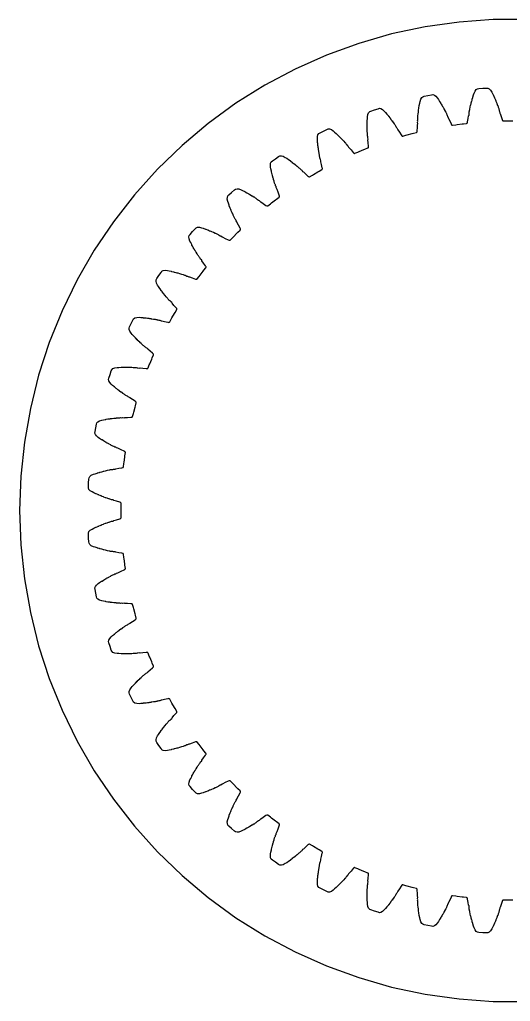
# Model space of a CAD drawing. Extents: x -29.1 to 29.1, y -29.1 to 29.1.
# Drawn here: x -29.1 to 0, y -29.1 to 29.1 of the extents above; entities that cross this region are included whole.
import ezdxf

# ---------------------------------------------------------------- set-up
doc = ezdxf.new("R2010")
doc.units = 0
doc.header["$MEASUREMENT"] = 0
doc.layers.add('OpenJsCad', color=7, linetype='Continuous')

msp = doc.modelspace()

# ---------------------------------------------------------------- linework, layer by layer
at = {"layer": 'OpenJsCad'}
for points in [[(1.015, 29.076), (-1.015, 29.076), (-3.041, 28.934), (-5.052, 28.652), (-7.038, 28.229), (-8.99, 27.67), (-10.899, 26.975), (-12.754, 26.149), (-14.547, 25.196), (-16.269, 24.12), (-17.912, 22.926), (-19.467, 21.621), (-20.928, 20.21), (-22.287, 18.701), (-23.537, 17.101), (-24.673, 15.417), (-25.688, 13.659), (-26.578, 11.833), (-27.339, 9.951), (-27.967, 8.019), (-28.458, 6.049), (-28.811, 4.049), (-29.023, 2.029), (-29.094, 0), (-29.023, -2.029), (-28.811, -4.049), (-28.458, -6.049), (-27.967, -8.019), (-27.339, -9.951), (-26.578, -11.833), (-25.688, -13.659), (-24.673, -15.417), (-23.537, -17.101), (-22.287, -18.701), (-20.928, -20.21), (-19.467, -21.621), (-17.912, -22.926), (-16.269, -24.12), (-14.547, -25.196), (-12.754, -26.149), (-10.899, -26.975), (-8.99, -27.67), (-7.038, -28.229), (-5.052, -28.652), (-3.041, -28.934), (-1.015, -29.076), (1.015, -29.076)], [(0.149, -23.078), (-0.149, -23.078), (-0.229, -23.078), (-0.421, -23.075), (-0.433, -23.077), (-0.44, -23.079), (-0.448, -23.084), (-0.456, -23.089), (-0.464, -23.098), (-0.471, -23.106), (-0.474, -23.111), (-0.492, -23.159), (-0.552, -23.347), (-0.601, -23.507), (-0.626, -23.545), (-0.639, -23.638), (-0.661, -23.679), (-0.668, -23.74), (-0.687, -23.782), (-0.691, -23.811), (-0.706, -23.855), (-0.721, -23.898), (-0.752, -23.984), (-0.757, -23.997), (-0.797, -24.103), (-0.803, -24.118), (-0.803, -24.119), (-0.839, -24.208), (-0.84, -24.213), (-0.858, -24.256), (-0.86, -24.26), (-0.885, -24.32), (-0.888, -24.328), (-0.918, -24.399), (-0.921, -24.405), (-0.935, -24.437), (-0.939, -24.448), (-0.983, -24.546), (-0.988, -24.555), (-0.99, -24.559), (-0.995, -24.573), (-1.053, -24.698), (-1.097, -24.787), (-1.172, -24.903), (-1.253, -24.981), (-1.335, -25.02), (-1.417, -25.02), (-1.639, -25.01), (-1.861, -24.991), (-1.942, -24.98), (-2.019, -24.931), (-2.088, -24.843), (-2.148, -24.718), (-2.18, -24.624), (-2.221, -24.493), (-2.224, -24.479), (-2.226, -24.474), (-2.229, -24.465), (-2.26, -24.361), (-2.262, -24.35), (-2.272, -24.317), (-2.275, -24.31), (-2.295, -24.236), (-2.297, -24.228), (-2.314, -24.164), (-2.315, -24.16), (-2.327, -24.115), (-2.328, -24.11), (-2.352, -24.017), (-2.352, -24.016), (-2.356, -24), (-2.381, -23.891), (-2.385, -23.877), (-2.404, -23.787), (-2.413, -23.743), (-2.422, -23.698), (-2.423, -23.668), (-2.436, -23.624), (-2.436, -23.562), (-2.452, -23.519), (-2.453, -23.426), (-2.473, -23.384), (-2.5, -23.219), (-2.536, -23.025), (-2.547, -22.975), (-2.549, -22.969), (-2.555, -22.961), (-2.562, -22.951), (-2.569, -22.945), (-2.576, -22.939), (-2.583, -22.936), (-2.594, -22.932), (-2.785, -22.91), (-2.865, -22.9), (-3.16, -22.862), (-3.239, -22.85), (-3.43, -22.822), (-3.441, -22.823), (-3.449, -22.824), (-3.458, -22.828), (-3.466, -22.832), (-3.475, -22.839), (-3.483, -22.847), (-3.487, -22.851), (-3.51, -22.897), (-3.595, -23.075), (-3.664, -23.227), (-3.694, -23.262), (-3.719, -23.352), (-3.746, -23.39), (-3.761, -23.449), (-3.785, -23.489), (-3.794, -23.517), (-3.814, -23.559), (-3.834, -23.599), (-3.877, -23.681), (-3.883, -23.693), (-3.936, -23.792), (-3.944, -23.806), (-3.945, -23.807), (-3.991, -23.891), (-3.994, -23.896), (-4.017, -23.936), (-4.019, -23.94), (-4.052, -23.997), (-4.056, -24.004), (-4.095, -24.07), (-4.099, -24.076), (-4.117, -24.106), (-4.122, -24.116), (-4.179, -24.208), (-4.185, -24.216), (-4.187, -24.22), (-4.194, -24.233), (-4.268, -24.349), (-4.323, -24.432), (-4.413, -24.537), (-4.503, -24.604), (-4.589, -24.632), (-4.671, -24.621), (-4.89, -24.582), (-5.107, -24.534), (-5.186, -24.513), (-5.256, -24.454), (-5.313, -24.358), (-5.356, -24.226), (-5.375, -24.129), (-5.399, -23.993), (-5.4, -23.979), (-5.401, -23.974), (-5.404, -23.964), (-5.421, -23.858), (-5.421, -23.847), (-5.427, -23.812), (-5.428, -23.805), (-5.439, -23.729), (-5.44, -23.721), (-5.448, -23.656), (-5.449, -23.652), (-5.455, -23.605), (-5.455, -23.6), (-5.466, -23.505), (-5.467, -23.504), (-5.468, -23.488), (-5.479, -23.376), (-5.481, -23.362), (-5.488, -23.27), (-5.492, -23.225), (-5.495, -23.179), (-5.492, -23.15), (-5.499, -23.104), (-5.49, -23.043), (-5.501, -22.998), (-5.49, -22.905), (-5.504, -22.861), (-5.509, -22.694), (-5.519, -22.497), (-5.524, -22.446), (-5.526, -22.44), (-5.53, -22.431), (-5.536, -22.42), (-5.542, -22.413), (-5.548, -22.406), (-5.555, -22.402), (-5.565, -22.397), (-5.752, -22.351), (-5.829, -22.33), (-6.117, -22.253), (-6.194, -22.232), (-6.379, -22.179), (-6.39, -22.178), (-6.398, -22.179), (-6.408, -22.181), (-6.416, -22.184), (-6.426, -22.19), (-6.435, -22.197), (-6.439, -22.2), (-6.469, -22.243), (-6.576, -22.408), (-6.664, -22.55), (-6.698, -22.581), (-6.735, -22.667), (-6.767, -22.701), (-6.79, -22.758), (-6.819, -22.794), (-6.831, -22.821), (-6.857, -22.86), (-6.882, -22.897), (-6.934, -22.972), (-6.943, -22.984), (-7.008, -23.075), (-7.018, -23.088), (-7.018, -23.089), (-7.076, -23.166), (-7.079, -23.17), (-7.107, -23.207), (-7.11, -23.21), (-7.15, -23.262), (-7.154, -23.269), (-7.202, -23.33), (-7.207, -23.335), (-7.228, -23.363), (-7.235, -23.372), (-7.303, -23.456), (-7.31, -23.463), (-7.313, -23.466), (-7.321, -23.478), (-7.41, -23.584), (-7.475, -23.659), (-7.578, -23.751), (-7.675, -23.806), (-7.765, -23.822), (-7.844, -23.801), (-8.056, -23.734), (-8.266, -23.658), (-8.341, -23.626), (-8.403, -23.559), (-8.447, -23.456), (-8.472, -23.32), (-8.479, -23.221), (-8.485, -23.083), (-8.484, -23.069), (-8.484, -23.064), (-8.485, -23.054), (-8.488, -22.946), (-8.488, -22.935), (-8.488, -22.9), (-8.489, -22.893), (-8.49, -22.816), (-8.489, -22.808), (-8.489, -22.742), (-8.49, -22.738), (-8.489, -22.691), (-8.489, -22.686), (-8.488, -22.59), (-8.488, -22.589), (-8.487, -22.573), (-8.484, -22.461), (-8.483, -22.446), (-8.479, -22.355), (-8.476, -22.31), (-8.473, -22.263), (-8.466, -22.235), (-8.467, -22.188), (-8.451, -22.129), (-8.456, -22.083), (-8.432, -21.993), (-8.441, -21.947), (-8.424, -21.781), (-8.408, -21.584), (-8.406, -21.533), (-8.407, -21.527), (-8.41, -21.517), (-8.415, -21.506), (-8.42, -21.498), (-8.425, -21.491), (-8.431, -21.486), (-8.441, -21.479), (-8.62, -21.409), (-8.694, -21.379), (-8.969, -21.265), (-9.043, -21.233), (-9.22, -21.157), (-9.231, -21.155), (-9.239, -21.154), (-9.248, -21.155), (-9.257, -21.157), (-9.268, -21.162), (-9.277, -21.167), (-9.282, -21.17), (-9.317, -21.208), (-9.444, -21.358), (-9.55, -21.487), (-9.589, -21.514), (-9.636, -21.594), (-9.672, -21.623), (-9.702, -21.677), (-9.736, -21.709), (-9.751, -21.734), (-9.782, -21.769), (-9.812, -21.802), (-9.873, -21.87), (-9.883, -21.881), (-9.96, -21.963), (-9.971, -21.975), (-9.972, -21.975), (-10.039, -22.044), (-10.042, -22.048), (-10.075, -22.081), (-10.078, -22.084), (-10.125, -22.13), (-10.13, -22.136), (-10.185, -22.19), (-10.191, -22.195), (-10.216, -22.219), (-10.223, -22.228), (-10.302, -22.302), (-10.31, -22.308), (-10.313, -22.311), (-10.323, -22.322), (-10.425, -22.415), (-10.499, -22.481), (-10.613, -22.559), (-10.717, -22.6), (-10.808, -22.605), (-10.884, -22.573), (-11.085, -22.479), (-11.283, -22.377), (-11.354, -22.336), (-11.406, -22.261), (-11.437, -22.153), (-11.444, -22.015), (-11.437, -21.916), (-11.425, -21.778), (-11.422, -21.764), (-11.422, -21.76), (-11.422, -21.749), (-11.411, -21.642), (-11.409, -21.631), (-11.405, -21.596), (-11.404, -21.589), (-11.395, -21.512), (-11.393, -21.504), (-11.385, -21.439), (-11.385, -21.435), (-11.379, -21.389), (-11.377, -21.384), (-11.364, -21.289), (-11.363, -21.288), (-11.361, -21.272), (-11.343, -21.161), (-11.34, -21.147), (-11.324, -21.057), (-11.316, -21.012), (-11.307, -20.967), (-11.296, -20.939), (-11.291, -20.893), (-11.267, -20.837), (-11.266, -20.79), (-11.231, -20.704), (-11.233, -20.658), (-11.195, -20.495), (-11.154, -20.302), (-11.145, -20.251), (-11.145, -20.245), (-11.147, -20.235), (-11.15, -20.224), (-11.154, -20.215), (-11.158, -20.207), (-11.164, -20.201), (-11.172, -20.194), (-11.341, -20.1), (-11.41, -20.061), (-11.668, -19.912), (-11.737, -19.871), (-11.902, -19.772), (-11.913, -19.769), (-11.921, -19.767), (-11.93, -19.767), (-11.939, -19.768), (-11.951, -19.771), (-11.96, -19.775), (-11.966, -19.777), (-12.005, -19.811), (-12.151, -19.943), (-12.273, -20.057), (-12.315, -20.078), (-12.372, -20.152), (-12.411, -20.176), (-12.449, -20.225), (-12.486, -20.252), (-12.505, -20.276), (-12.539, -20.306), (-12.573, -20.335), (-12.644, -20.395), (-12.655, -20.404), (-12.742, -20.475), (-12.754, -20.485), (-12.755, -20.486), (-12.83, -20.545), (-12.834, -20.549), (-12.871, -20.577), (-12.875, -20.58), (-12.927, -20.619), (-12.933, -20.625), (-12.994, -20.671), (-13.001, -20.675), (-13.029, -20.696), (-13.037, -20.703), (-13.124, -20.766), (-13.133, -20.772), (-13.137, -20.774), (-13.148, -20.783), (-13.261, -20.863), (-13.343, -20.918), (-13.467, -20.981), (-13.575, -21.008), (-13.666, -21.001), (-13.737, -20.96), (-13.925, -20.84), (-14.107, -20.712), (-14.172, -20.662), (-14.214, -20.581), (-14.23, -20.471), (-14.219, -20.333), (-14.2, -20.235), (-14.17, -20.101), (-14.166, -20.087), (-14.165, -20.083), (-14.163, -20.072), (-14.138, -19.968), (-14.134, -19.957), (-14.126, -19.923), (-14.125, -19.916), (-14.106, -19.841), (-14.103, -19.833), (-14.086, -19.77), (-14.085, -19.766), (-14.073, -19.721), (-14.071, -19.716), (-14.045, -19.624), (-14.045, -19.623), (-14.04, -19.607), (-14.008, -19.5), (-14.004, -19.486), (-13.976, -19.398), (-13.962, -19.356), (-13.947, -19.312), (-13.933, -19.286), (-13.921, -19.241), (-13.89, -19.188), (-13.883, -19.142), (-13.837, -19.061), (-13.833, -19.015), (-13.775, -18.858), (-13.708, -18.673), (-13.693, -18.623), (-13.692, -18.617), (-13.693, -18.607), (-13.694, -18.595), (-13.697, -18.587), (-13.7, -18.578), (-13.705, -18.571), (-13.713, -18.563), (-13.867, -18.448), (-13.931, -18.4), (-14.167, -18.219), (-14.23, -18.169), (-14.381, -18.05), (-14.391, -18.045), (-14.399, -18.042), (-14.408, -18.041), (-14.417, -18.04), (-14.429, -18.042), (-14.439, -18.044), (-14.445, -18.046), (-14.488, -18.074), (-14.651, -18.186), (-14.786, -18.283), (-14.83, -18.299), (-14.897, -18.364), (-14.939, -18.383), (-14.982, -18.427), (-15.023, -18.449), (-15.044, -18.47), (-15.083, -18.496), (-15.12, -18.52), (-15.198, -18.57), (-15.21, -18.577), (-15.305, -18.637), (-15.319, -18.645), (-15.32, -18.645), (-15.402, -18.695), (-15.407, -18.698), (-15.447, -18.721), (-15.451, -18.723), (-15.507, -18.756), (-15.514, -18.76), (-15.581, -18.798), (-15.588, -18.801), (-15.619, -18.818), (-15.628, -18.824), (-15.723, -18.876), (-15.732, -18.88), (-15.736, -18.882), (-15.748, -18.889), (-15.871, -18.953), (-15.959, -18.997), (-16.09, -19.044), (-16.201, -19.056), (-16.29, -19.037), (-16.355, -18.987), (-16.526, -18.844), (-16.69, -18.694), (-16.748, -18.636), (-16.779, -18.55), (-16.78, -18.438), (-16.752, -18.303), (-16.72, -18.209), (-16.672, -18.079), (-16.666, -18.066), (-16.665, -18.062), (-16.662, -18.052), (-16.623, -17.951), (-16.618, -17.941), (-16.606, -17.909), (-16.604, -17.902), (-16.575, -17.83), (-16.571, -17.823), (-16.546, -17.762), (-16.545, -17.758), (-16.527, -17.715), (-16.524, -17.711), (-16.486, -17.623), (-16.486, -17.621), (-16.48, -17.607), (-16.433, -17.504), (-16.427, -17.491), (-16.388, -17.408), (-16.369, -17.368), (-16.348, -17.326), (-16.331, -17.302), (-16.314, -17.259), (-16.276, -17.21), (-16.263, -17.166), (-16.207, -17.092), (-16.197, -17.046), (-16.118, -16.899), (-16.028, -16.723), (-16.006, -16.677), (-16.005, -16.671), (-16.004, -16.661), (-16.004, -16.649), (-16.006, -16.64), (-16.008, -16.631), (-16.012, -16.624), (-16.018, -16.614), (-16.157, -16.48), (-16.214, -16.424), (-16.424, -16.214), (-16.48, -16.157), (-16.614, -16.018), (-16.624, -16.012), (-16.631, -16.008), (-16.64, -16.006), (-16.649, -16.004), (-16.661, -16.004), (-16.671, -16.005), (-16.677, -16.006), (-16.723, -16.028), (-16.899, -16.118), (-17.046, -16.197), (-17.092, -16.207), (-17.166, -16.263), (-17.21, -16.276), (-17.259, -16.314), (-17.302, -16.331), (-17.326, -16.348), (-17.368, -16.369), (-17.408, -16.388), (-17.491, -16.427), (-17.504, -16.433), (-17.607, -16.48), (-17.621, -16.486), (-17.623, -16.486), (-17.711, -16.524), (-17.715, -16.527), (-17.758, -16.545), (-17.762, -16.546), (-17.823, -16.571), (-17.83, -16.575), (-17.902, -16.604), (-17.909, -16.606), (-17.941, -16.618), (-17.951, -16.623), (-18.052, -16.662), (-18.062, -16.665), (-18.066, -16.666), (-18.079, -16.672), (-18.209, -16.72), (-18.303, -16.752), (-18.438, -16.78), (-18.55, -16.779), (-18.636, -16.748), (-18.694, -16.69), (-18.844, -16.526), (-18.987, -16.355), (-19.037, -16.29), (-19.056, -16.201), (-19.044, -16.09), (-18.997, -15.959), (-18.953, -15.871), (-18.889, -15.748), (-18.882, -15.736), (-18.88, -15.732), (-18.876, -15.723), (-18.824, -15.628), (-18.818, -15.619), (-18.801, -15.588), (-18.798, -15.581), (-18.76, -15.514), (-18.756, -15.507), (-18.723, -15.451), (-18.721, -15.447), (-18.698, -15.407), (-18.695, -15.402), (-18.645, -15.32), (-18.645, -15.319), (-18.637, -15.305), (-18.577, -15.21), (-18.57, -15.198), (-18.52, -15.12), (-18.496, -15.083), (-18.47, -15.044), (-18.449, -15.023), (-18.427, -14.982), (-18.383, -14.939), (-18.364, -14.897), (-18.299, -14.83), (-18.283, -14.786), (-18.186, -14.651), (-18.074, -14.488), (-18.046, -14.445), (-18.044, -14.439), (-18.042, -14.429), (-18.04, -14.417), (-18.041, -14.408), (-18.042, -14.399), (-18.045, -14.391), (-18.05, -14.381), (-18.169, -14.23), (-18.219, -14.167), (-18.4, -13.931), (-18.448, -13.867), (-18.563, -13.713), (-18.571, -13.705), (-18.578, -13.7), (-18.587, -13.697), (-18.595, -13.694), (-18.607, -13.693), (-18.617, -13.692), (-18.623, -13.693), (-18.673, -13.708), (-18.858, -13.775), (-19.015, -13.833), (-19.061, -13.837), (-19.142, -13.883), (-19.188, -13.89), (-19.241, -13.921), (-19.286, -13.933), (-19.312, -13.947), (-19.356, -13.962), (-19.398, -13.976), (-19.486, -14.004), (-19.5, -14.008), (-19.607, -14.04), (-19.623, -14.045), (-19.624, -14.045), (-19.716, -14.071), (-19.721, -14.073), (-19.766, -14.085), (-19.77, -14.086), (-19.833, -14.103), (-19.841, -14.106), (-19.916, -14.125), (-19.923, -14.126), (-19.957, -14.134), (-19.968, -14.138), (-20.072, -14.163), (-20.083, -14.165), (-20.087, -14.166), (-20.101, -14.17), (-20.235, -14.2), (-20.333, -14.219), (-20.471, -14.23), (-20.581, -14.214), (-20.662, -14.172), (-20.712, -14.107), (-20.84, -13.925), (-20.96, -13.737), (-21.001, -13.666), (-21.008, -13.575), (-20.981, -13.467), (-20.918, -13.343), (-20.863, -13.261), (-20.783, -13.148), (-20.774, -13.137), (-20.772, -13.133), (-20.766, -13.124), (-20.703, -13.037), (-20.696, -13.029), (-20.675, -13.001), (-20.671, -12.994), (-20.625, -12.933), (-20.619, -12.927), (-20.58, -12.875), (-20.577, -12.871), (-20.549, -12.834), (-20.545, -12.83), (-20.486, -12.755), (-20.485, -12.754), (-20.475, -12.742), (-20.404, -12.655), (-20.395, -12.644), (-20.335, -12.573), (-20.306, -12.539), (-20.276, -12.505), (-20.252, -12.486), (-20.225, -12.449), (-20.176, -12.411), (-20.152, -12.372), (-20.078, -12.315), (-20.057, -12.273), (-19.943, -12.151), (-19.811, -12.005), (-19.777, -11.966), (-19.775, -11.96), (-19.771, -11.951), (-19.768, -11.939), (-19.767, -11.93), (-19.767, -11.921), (-19.769, -11.913), (-19.772, -11.902), (-19.871, -11.737), (-19.912, -11.668), (-20.061, -11.41), (-20.1, -11.341), (-20.194, -11.172), (-20.201, -11.164), (-20.207, -11.158), (-20.215, -11.154), (-20.224, -11.15), (-20.235, -11.147), (-20.245, -11.145), (-20.251, -11.145), (-20.302, -11.154), (-20.495, -11.195), (-20.658, -11.233), (-20.704, -11.231), (-20.79, -11.266), (-20.837, -11.267), (-20.893, -11.291), (-20.939, -11.296), (-20.967, -11.307), (-21.012, -11.316), (-21.057, -11.324), (-21.147, -11.34), (-21.161, -11.343), (-21.272, -11.361), (-21.288, -11.363), (-21.289, -11.364), (-21.384, -11.377), (-21.389, -11.379), (-21.435, -11.385), (-21.439, -11.385), (-21.504, -11.393), (-21.512, -11.395), (-21.589, -11.404), (-21.596, -11.405), (-21.631, -11.409), (-21.642, -11.411), (-21.749, -11.422), (-21.76, -11.422), (-21.764, -11.422), (-21.778, -11.425), (-21.916, -11.437), (-22.015, -11.444), (-22.153, -11.437), (-22.261, -11.406), (-22.336, -11.354), (-22.377, -11.283), (-22.479, -11.085), (-22.573, -10.884), (-22.605, -10.808), (-22.6, -10.717), (-22.559, -10.613), (-22.481, -10.499), (-22.415, -10.425), (-22.322, -10.323), (-22.311, -10.313), (-22.308, -10.31), (-22.302, -10.302), (-22.228, -10.223), (-22.219, -10.216), (-22.195, -10.191), (-22.19, -10.185), (-22.136, -10.13), (-22.13, -10.125), (-22.084, -10.078), (-22.081, -10.075), (-22.048, -10.042), (-22.044, -10.039), (-21.975, -9.972), (-21.975, -9.971), (-21.963, -9.96), (-21.881, -9.883), (-21.87, -9.873), (-21.802, -9.812), (-21.769, -9.782), (-21.734, -9.751), (-21.709, -9.736), (-21.677, -9.702), (-21.623, -9.672), (-21.594, -9.636), (-21.514, -9.589), (-21.487, -9.55), (-21.358, -9.444), (-21.208, -9.317), (-21.17, -9.282), (-21.167, -9.277), (-21.162, -9.268), (-21.157, -9.257), (-21.155, -9.248), (-21.154, -9.239), (-21.155, -9.231), (-21.157, -9.22), (-21.233, -9.043), (-21.265, -8.969), (-21.379, -8.694), (-21.409, -8.62), (-21.479, -8.441), (-21.486, -8.431), (-21.491, -8.425), (-21.498, -8.42), (-21.506, -8.415), (-21.517, -8.41), (-21.527, -8.407), (-21.533, -8.406), (-21.584, -8.408), (-21.781, -8.424), (-21.947, -8.441), (-21.993, -8.432), (-22.083, -8.456), (-22.129, -8.451), (-22.188, -8.467), (-22.235, -8.466), (-22.263, -8.473), (-22.31, -8.476), (-22.355, -8.479), (-22.446, -8.483), (-22.461, -8.484), (-22.573, -8.487), (-22.589, -8.488), (-22.59, -8.488), (-22.686, -8.489), (-22.691, -8.489), (-22.738, -8.49), (-22.742, -8.489), (-22.808, -8.489), (-22.816, -8.49), (-22.893, -8.489), (-22.9, -8.488), (-22.935, -8.488), (-22.946, -8.488), (-23.054, -8.485), (-23.064, -8.484), (-23.069, -8.484), (-23.083, -8.485), (-23.221, -8.479), (-23.32, -8.472), (-23.456, -8.447), (-23.559, -8.403), (-23.626, -8.341), (-23.658, -8.266), (-23.734, -8.056), (-23.801, -7.844), (-23.822, -7.765), (-23.806, -7.675), (-23.751, -7.578), (-23.659, -7.475), (-23.584, -7.41), (-23.478, -7.321), (-23.466, -7.313), (-23.463, -7.31), (-23.456, -7.303), (-23.372, -7.235), (-23.363, -7.228), (-23.335, -7.207), (-23.33, -7.202), (-23.269, -7.154), (-23.262, -7.15), (-23.21, -7.11), (-23.207, -7.107), (-23.17, -7.079), (-23.166, -7.076), (-23.089, -7.018), (-23.088, -7.018), (-23.075, -7.008), (-22.984, -6.943), (-22.972, -6.934), (-22.897, -6.882), (-22.86, -6.857), (-22.821, -6.831), (-22.794, -6.819), (-22.758, -6.79), (-22.701, -6.767), (-22.667, -6.735), (-22.581, -6.698), (-22.55, -6.664), (-22.408, -6.576), (-22.243, -6.469), (-22.2, -6.439), (-22.197, -6.435), (-22.19, -6.426), (-22.184, -6.416), (-22.181, -6.408), (-22.179, -6.398), (-22.178, -6.39), (-22.179, -6.379), (-22.232, -6.194), (-22.253, -6.117), (-22.33, -5.829), (-22.351, -5.752), (-22.397, -5.565), (-22.402, -5.555), (-22.406, -5.548), (-22.413, -5.542), (-22.42, -5.536), (-22.431, -5.53), (-22.44, -5.526), (-22.446, -5.524), (-22.497, -5.519), (-22.694, -5.509), (-22.861, -5.504), (-22.905, -5.49), (-22.998, -5.501), (-23.043, -5.49), (-23.104, -5.499), (-23.15, -5.492), (-23.179, -5.495), (-23.225, -5.492), (-23.27, -5.488), (-23.362, -5.481), (-23.376, -5.479), (-23.488, -5.468), (-23.504, -5.467), (-23.505, -5.466), (-23.6, -5.455), (-23.605, -5.455), (-23.652, -5.449), (-23.656, -5.448), (-23.721, -5.44), (-23.729, -5.439), (-23.805, -5.428), (-23.812, -5.427), (-23.847, -5.421), (-23.858, -5.421), (-23.964, -5.404), (-23.974, -5.401), (-23.979, -5.4), (-23.993, -5.399), (-24.129, -5.375), (-24.226, -5.356), (-24.358, -5.313), (-24.454, -5.256), (-24.513, -5.186), (-24.534, -5.107), (-24.582, -4.89), (-24.621, -4.671), (-24.632, -4.589), (-24.604, -4.503), (-24.537, -4.413), (-24.432, -4.323), (-24.349, -4.268), (-24.233, -4.194), (-24.22, -4.187), (-24.216, -4.185), (-24.208, -4.179), (-24.116, -4.122), (-24.106, -4.117), (-24.076, -4.099), (-24.07, -4.095), (-24.004, -4.056), (-23.997, -4.052), (-23.94, -4.019), (-23.936, -4.017), (-23.896, -3.994), (-23.891, -3.991), (-23.807, -3.945), (-23.806, -3.944), (-23.792, -3.936), (-23.693, -3.883), (-23.681, -3.877), (-23.599, -3.834), (-23.559, -3.814), (-23.517, -3.794), (-23.489, -3.785), (-23.449, -3.761), (-23.39, -3.746), (-23.352, -3.719), (-23.262, -3.694), (-23.227, -3.664), (-23.075, -3.595), (-22.897, -3.51), (-22.851, -3.487), (-22.847, -3.483), (-22.839, -3.475), (-22.832, -3.466), (-22.828, -3.458), (-22.824, -3.449), (-22.823, -3.441), (-22.822, -3.43), (-22.85, -3.239), (-22.862, -3.16), (-22.9, -2.865), (-22.91, -2.785), (-22.932, -2.594), (-22.936, -2.583), (-22.939, -2.576), (-22.945, -2.569), (-22.951, -2.562), (-22.961, -2.555), (-22.969, -2.549), (-22.975, -2.547), (-23.025, -2.536), (-23.219, -2.5), (-23.384, -2.473), (-23.426, -2.453), (-23.519, -2.452), (-23.562, -2.436), (-23.624, -2.436), (-23.668, -2.423), (-23.698, -2.422), (-23.743, -2.413), (-23.787, -2.404), (-23.877, -2.385), (-23.891, -2.381), (-24, -2.356), (-24.016, -2.352), (-24.017, -2.352), (-24.11, -2.328), (-24.115, -2.327), (-24.16, -2.315), (-24.164, -2.314), (-24.228, -2.297), (-24.236, -2.295), (-24.31, -2.275), (-24.317, -2.272), (-24.35, -2.262), (-24.361, -2.26), (-24.465, -2.229), (-24.474, -2.226), (-24.479, -2.224), (-24.493, -2.221), (-24.624, -2.18), (-24.718, -2.148), (-24.843, -2.088), (-24.931, -2.019), (-24.98, -1.942), (-24.991, -1.861), (-25.01, -1.639), (-25.02, -1.417), (-25.02, -1.335), (-24.981, -1.253), (-24.903, -1.172), (-24.787, -1.097), (-24.698, -1.053), (-24.573, -0.995), (-24.559, -0.99), (-24.555, -0.988), (-24.546, -0.983), (-24.448, -0.939), (-24.437, -0.935), (-24.405, -0.921), (-24.399, -0.918), (-24.328, -0.888), (-24.32, -0.885), (-24.26, -0.86), (-24.256, -0.858), (-24.213, -0.84), (-24.208, -0.839), (-24.119, -0.803), (-24.118, -0.803), (-24.103, -0.797), (-23.997, -0.757), (-23.984, -0.752), (-23.898, -0.721), (-23.855, -0.706), (-23.811, -0.691), (-23.782, -0.687), (-23.74, -0.668), (-23.679, -0.661), (-23.638, -0.639), (-23.545, -0.626), (-23.507, -0.601), (-23.347, -0.552), (-23.159, -0.492), (-23.111, -0.474), (-23.106, -0.471), (-23.098, -0.464), (-23.089, -0.456), (-23.084, -0.448), (-23.079, -0.44), (-23.077, -0.433), (-23.075, -0.421), (-23.078, -0.229), (-23.078, -0.149), (-23.078, 0.149), (-23.078, 0.229), (-23.075, 0.421), (-23.077, 0.433), (-23.079, 0.44), (-23.084, 0.448), (-23.089, 0.456), (-23.098, 0.464), (-23.106, 0.471), (-23.111, 0.474), (-23.159, 0.492), (-23.347, 0.552), (-23.507, 0.601), (-23.545, 0.626), (-23.638, 0.639), (-23.679, 0.661), (-23.74, 0.668), (-23.782, 0.687), (-23.811, 0.691), (-23.855, 0.706), (-23.898, 0.721), (-23.984, 0.752), (-23.997, 0.757), (-24.103, 0.797), (-24.118, 0.803), (-24.119, 0.803), (-24.208, 0.839), (-24.213, 0.84), (-24.256, 0.858), (-24.26, 0.86), (-24.32, 0.885), (-24.328, 0.888), (-24.399, 0.918), (-24.405, 0.921), (-24.437, 0.935), (-24.448, 0.939), (-24.546, 0.983), (-24.555, 0.988), (-24.559, 0.99), (-24.573, 0.995), (-24.698, 1.053), (-24.787, 1.097), (-24.903, 1.172), (-24.981, 1.253), (-25.02, 1.335), (-25.02, 1.417), (-25.02, 1.417), (-25.01, 1.639), (-24.991, 1.861), (-24.98, 1.942), (-24.931, 2.019), (-24.843, 2.088), (-24.718, 2.148), (-24.624, 2.18), (-24.493, 2.221), (-24.479, 2.224), (-24.474, 2.226), (-24.465, 2.229), (-24.361, 2.26), (-24.35, 2.262), (-24.317, 2.272), (-24.31, 2.275), (-24.236, 2.295), (-24.228, 2.297), (-24.164, 2.314), (-24.16, 2.315), (-24.115, 2.327), (-24.11, 2.328), (-24.017, 2.352), (-24.016, 2.352), (-24, 2.356), (-23.891, 2.381), (-23.877, 2.385), (-23.787, 2.404), (-23.743, 2.413), (-23.698, 2.422), (-23.668, 2.423), (-23.624, 2.436), (-23.562, 2.436), (-23.519, 2.452), (-23.426, 2.453), (-23.384, 2.473), (-23.219, 2.5), (-23.025, 2.536), (-22.975, 2.547), (-22.969, 2.549), (-22.961, 2.555), (-22.951, 2.562), (-22.945, 2.569), (-22.939, 2.576), (-22.936, 2.583), (-22.932, 2.594), (-22.91, 2.785), (-22.9, 2.865), (-22.862, 3.16), (-22.85, 3.239), (-22.822, 3.43), (-22.823, 3.441), (-22.824, 3.449), (-22.828, 3.458), (-22.832, 3.466), (-22.839, 3.475), (-22.847, 3.483), (-22.851, 3.487), (-22.897, 3.51), (-23.075, 3.595), (-23.227, 3.664), (-23.262, 3.694), (-23.352, 3.719), (-23.39, 3.746), (-23.449, 3.761), (-23.489, 3.785), (-23.517, 3.794), (-23.559, 3.814), (-23.599, 3.834), (-23.681, 3.877), (-23.693, 3.883), (-23.792, 3.936), (-23.806, 3.944), (-23.807, 3.945), (-23.891, 3.991), (-23.896, 3.994), (-23.936, 4.017), (-23.94, 4.019), (-23.997, 4.052), (-24.004, 4.056), (-24.07, 4.095), (-24.076, 4.099), (-24.106, 4.117), (-24.116, 4.122), (-24.208, 4.179), (-24.216, 4.185), (-24.22, 4.187), (-24.233, 4.194), (-24.349, 4.268), (-24.432, 4.323), (-24.537, 4.413), (-24.604, 4.503), (-24.632, 4.589), (-24.621, 4.671), (-24.582, 4.89), (-24.534, 5.107), (-24.513, 5.186), (-24.454, 5.256), (-24.358, 5.313), (-24.226, 5.356), (-24.129, 5.375), (-23.993, 5.399), (-23.979, 5.4), (-23.974, 5.401), (-23.964, 5.404), (-23.858, 5.421), (-23.847, 5.421), (-23.812, 5.427), (-23.805, 5.428), (-23.729, 5.439), (-23.721, 5.44), (-23.656, 5.448), (-23.652, 5.449), (-23.605, 5.455), (-23.6, 5.455), (-23.505, 5.466), (-23.504, 5.467), (-23.488, 5.468), (-23.376, 5.479), (-23.362, 5.481), (-23.27, 5.488), (-23.225, 5.492), (-23.179, 5.495), (-23.15, 5.492), (-23.104, 5.499), (-23.043, 5.49), (-22.998, 5.501), (-22.905, 5.49), (-22.861, 5.504), (-22.694, 5.509), (-22.497, 5.519), (-22.446, 5.524), (-22.44, 5.526), (-22.431, 5.53), (-22.42, 5.536), (-22.413, 5.542), (-22.406, 5.548), (-22.402, 5.555), (-22.397, 5.565), (-22.351, 5.752), (-22.33, 5.829), (-22.253, 6.117), (-22.232, 6.194), (-22.179, 6.379), (-22.178, 6.39), (-22.179, 6.398), (-22.181, 6.408), (-22.184, 6.416), (-22.19, 6.426), (-22.197, 6.435), (-22.2, 6.439), (-22.243, 6.469), (-22.408, 6.576), (-22.55, 6.664), (-22.581, 6.698), (-22.667, 6.735), (-22.701, 6.767), (-22.758, 6.79), (-22.794, 6.819), (-22.821, 6.831), (-22.86, 6.857), (-22.897, 6.882), (-22.972, 6.934), (-22.984, 6.943), (-23.075, 7.008), (-23.088, 7.018), (-23.089, 7.018), (-23.166, 7.076), (-23.17, 7.079), (-23.207, 7.107), (-23.21, 7.11), (-23.262, 7.15), (-23.269, 7.154), (-23.33, 7.202), (-23.335, 7.207), (-23.363, 7.228), (-23.372, 7.235), (-23.456, 7.303), (-23.463, 7.31), (-23.466, 7.313), (-23.478, 7.321), (-23.584, 7.41), (-23.659, 7.475), (-23.751, 7.578), (-23.806, 7.675), (-23.822, 7.765), (-23.801, 7.844), (-23.734, 8.056), (-23.658, 8.266), (-23.626, 8.341), (-23.559, 8.403), (-23.456, 8.447), (-23.32, 8.472), (-23.221, 8.479), (-23.083, 8.485), (-23.069, 8.484), (-23.064, 8.484), (-23.054, 8.485), (-22.946, 8.488), (-22.935, 8.488), (-22.9, 8.488), (-22.893, 8.489), (-22.816, 8.49), (-22.808, 8.489), (-22.742, 8.489), (-22.738, 8.49), (-22.691, 8.489), (-22.686, 8.489), (-22.59, 8.488), (-22.589, 8.488), (-22.573, 8.487), (-22.461, 8.484), (-22.446, 8.483), (-22.355, 8.479), (-22.31, 8.476), (-22.263, 8.473), (-22.235, 8.466), (-22.188, 8.467), (-22.129, 8.451), (-22.083, 8.456), (-21.993, 8.432), (-21.947, 8.441), (-21.781, 8.424), (-21.584, 8.408), (-21.533, 8.406), (-21.527, 8.407), (-21.517, 8.41), (-21.506, 8.415), (-21.498, 8.42), (-21.491, 8.425), (-21.486, 8.431), (-21.479, 8.441), (-21.409, 8.62), (-21.379, 8.694), (-21.265, 8.969), (-21.233, 9.043), (-21.157, 9.22), (-21.155, 9.231), (-21.154, 9.239), (-21.155, 9.248), (-21.157, 9.257), (-21.162, 9.268), (-21.167, 9.277), (-21.17, 9.282), (-21.208, 9.317), (-21.358, 9.444), (-21.487, 9.55), (-21.514, 9.589), (-21.594, 9.636), (-21.623, 9.672), (-21.677, 9.702), (-21.709, 9.736), (-21.734, 9.751), (-21.769, 9.782), (-21.802, 9.812), (-21.87, 9.873), (-21.881, 9.883), (-21.963, 9.96), (-21.975, 9.971), (-21.975, 9.972), (-22.044, 10.039), (-22.048, 10.042), (-22.081, 10.075), (-22.084, 10.078), (-22.13, 10.125), (-22.136, 10.13), (-22.19, 10.185), (-22.195, 10.191), (-22.219, 10.216), (-22.228, 10.223), (-22.302, 10.302), (-22.308, 10.31), (-22.311, 10.313), (-22.322, 10.323), (-22.415, 10.425), (-22.481, 10.499), (-22.559, 10.613), (-22.6, 10.717), (-22.605, 10.808), (-22.573, 10.884), (-22.479, 11.085), (-22.377, 11.283), (-22.336, 11.354), (-22.261, 11.406), (-22.153, 11.437), (-22.015, 11.444), (-21.916, 11.437), (-21.778, 11.425), (-21.764, 11.422), (-21.76, 11.422), (-21.749, 11.422), (-21.642, 11.411), (-21.631, 11.409), (-21.596, 11.405), (-21.589, 11.404), (-21.512, 11.395), (-21.504, 11.393), (-21.439, 11.385), (-21.435, 11.385), (-21.389, 11.379), (-21.384, 11.377), (-21.289, 11.364), (-21.288, 11.363), (-21.272, 11.361), (-21.161, 11.343), (-21.147, 11.34), (-21.057, 11.324), (-21.012, 11.316), (-20.967, 11.307), (-20.939, 11.296), (-20.893, 11.291), (-20.837, 11.267), (-20.79, 11.266), (-20.704, 11.231), (-20.658, 11.233), (-20.495, 11.195), (-20.302, 11.154), (-20.251, 11.145), (-20.245, 11.145), (-20.235, 11.147), (-20.224, 11.15), (-20.215, 11.154), (-20.207, 11.158), (-20.201, 11.164), (-20.194, 11.172), (-20.1, 11.341), (-20.061, 11.41), (-19.912, 11.668), (-19.871, 11.737), (-19.772, 11.902), (-19.769, 11.913), (-19.767, 11.921), (-19.767, 11.93), (-19.768, 11.939), (-19.771, 11.951), (-19.775, 11.96), (-19.777, 11.966), (-19.811, 12.005), (-19.943, 12.151), (-20.057, 12.273), (-20.078, 12.315), (-20.152, 12.372), (-20.176, 12.411), (-20.225, 12.449), (-20.252, 12.486), (-20.276, 12.505), (-20.306, 12.539), (-20.335, 12.573), (-20.395, 12.644), (-20.404, 12.655), (-20.475, 12.742), (-20.485, 12.754), (-20.486, 12.755), (-20.545, 12.83), (-20.549, 12.834), (-20.577, 12.871), (-20.58, 12.875), (-20.619, 12.927), (-20.625, 12.933), (-20.671, 12.994), (-20.675, 13.001), (-20.696, 13.029), (-20.703, 13.037), (-20.766, 13.124), (-20.772, 13.133), (-20.774, 13.137), (-20.783, 13.148), (-20.863, 13.261), (-20.918, 13.343), (-20.981, 13.467), (-21.008, 13.575), (-21.001, 13.666), (-20.96, 13.737), (-20.84, 13.925), (-20.712, 14.107), (-20.662, 14.172), (-20.581, 14.214), (-20.471, 14.23), (-20.333, 14.219), (-20.235, 14.2), (-20.101, 14.17), (-20.087, 14.166), (-20.083, 14.165), (-20.072, 14.163), (-19.968, 14.138), (-19.957, 14.134), (-19.923, 14.126), (-19.916, 14.125), (-19.841, 14.106), (-19.833, 14.103), (-19.77, 14.086), (-19.766, 14.085), (-19.721, 14.073), (-19.716, 14.071), (-19.624, 14.045), (-19.623, 14.045), (-19.607, 14.04), (-19.5, 14.008), (-19.486, 14.004), (-19.398, 13.976), (-19.356, 13.962), (-19.312, 13.947), (-19.286, 13.933), (-19.241, 13.921), (-19.188, 13.89), (-19.142, 13.883), (-19.061, 13.837), (-19.015, 13.833), (-18.858, 13.775), (-18.673, 13.708), (-18.623, 13.693), (-18.617, 13.692), (-18.607, 13.693), (-18.595, 13.694), (-18.587, 13.697), (-18.578, 13.7), (-18.571, 13.705), (-18.563, 13.713), (-18.448, 13.867), (-18.4, 13.931), (-18.219, 14.167), (-18.169, 14.23), (-18.05, 14.381), (-18.045, 14.391), (-18.042, 14.399), (-18.041, 14.408), (-18.04, 14.417), (-18.042, 14.429), (-18.044, 14.439), (-18.046, 14.445), (-18.074, 14.488), (-18.186, 14.651), (-18.283, 14.786), (-18.299, 14.83), (-18.364, 14.897), (-18.383, 14.939), (-18.427, 14.982), (-18.449, 15.023), (-18.47, 15.044), (-18.496, 15.083), (-18.52, 15.12), (-18.57, 15.198), (-18.577, 15.21), (-18.637, 15.305), (-18.645, 15.319), (-18.645, 15.32), (-18.695, 15.402), (-18.698, 15.407), (-18.721, 15.447), (-18.723, 15.451), (-18.756, 15.507), (-18.76, 15.514), (-18.798, 15.581), (-18.801, 15.588), (-18.818, 15.619), (-18.824, 15.628), (-18.876, 15.723), (-18.88, 15.732), (-18.882, 15.736), (-18.889, 15.748), (-18.953, 15.871), (-18.997, 15.959), (-19.044, 16.09), (-19.056, 16.201), (-19.037, 16.29), (-18.987, 16.355), (-18.844, 16.526), (-18.694, 16.69), (-18.636, 16.748), (-18.55, 16.779), (-18.438, 16.78), (-18.303, 16.752), (-18.209, 16.72), (-18.079, 16.672), (-18.066, 16.666), (-18.062, 16.665), (-18.052, 16.662), (-17.951, 16.623), (-17.941, 16.618), (-17.909, 16.606), (-17.902, 16.604), (-17.83, 16.575), (-17.823, 16.571), (-17.762, 16.546), (-17.758, 16.545), (-17.715, 16.527), (-17.711, 16.524), (-17.623, 16.486), (-17.621, 16.486), (-17.607, 16.48), (-17.504, 16.433), (-17.491, 16.427), (-17.408, 16.388), (-17.368, 16.369), (-17.326, 16.348), (-17.302, 16.331), (-17.259, 16.314), (-17.21, 16.276), (-17.166, 16.263), (-17.092, 16.207), (-17.046, 16.197), (-16.899, 16.118), (-16.723, 16.028), (-16.677, 16.006), (-16.671, 16.005), (-16.661, 16.004), (-16.649, 16.004), (-16.64, 16.006), (-16.631, 16.008), (-16.624, 16.012), (-16.614, 16.018), (-16.48, 16.157), (-16.424, 16.214), (-16.214, 16.424), (-16.157, 16.48), (-16.018, 16.614), (-16.012, 16.624), (-16.008, 16.631), (-16.006, 16.64), (-16.004, 16.649), (-16.004, 16.661), (-16.005, 16.671), (-16.006, 16.677), (-16.028, 16.723), (-16.118, 16.899), (-16.197, 17.046), (-16.207, 17.092), (-16.263, 17.166), (-16.276, 17.21), (-16.314, 17.259), (-16.331, 17.302), (-16.348, 17.326), (-16.369, 17.368), (-16.388, 17.408), (-16.427, 17.491), (-16.433, 17.504), (-16.48, 17.607), (-16.486, 17.621), (-16.486, 17.623), (-16.524, 17.711), (-16.527, 17.715), (-16.545, 17.758), (-16.546, 17.762), (-16.571, 17.823), (-16.575, 17.83), (-16.604, 17.902), (-16.606, 17.909), (-16.618, 17.941), (-16.623, 17.951), (-16.662, 18.052), (-16.665, 18.062), (-16.666, 18.066), (-16.672, 18.079), (-16.72, 18.209), (-16.752, 18.303), (-16.78, 18.438), (-16.779, 18.55), (-16.748, 18.636), (-16.69, 18.694), (-16.526, 18.844), (-16.355, 18.987), (-16.29, 19.037), (-16.201, 19.056), (-16.09, 19.044), (-15.959, 18.997), (-15.871, 18.953), (-15.748, 18.889), (-15.736, 18.882), (-15.732, 18.88), (-15.723, 18.876), (-15.628, 18.824), (-15.619, 18.818), (-15.588, 18.801), (-15.581, 18.798), (-15.514, 18.76), (-15.507, 18.756), (-15.451, 18.723), (-15.447, 18.721), (-15.407, 18.698), (-15.402, 18.695), (-15.32, 18.645), (-15.319, 18.645), (-15.305, 18.637), (-15.21, 18.577), (-15.198, 18.57), (-15.12, 18.52), (-15.083, 18.496), (-15.044, 18.47), (-15.023, 18.449), (-14.982, 18.427), (-14.939, 18.383), (-14.897, 18.364), (-14.83, 18.299), (-14.786, 18.283), (-14.651, 18.186), (-14.488, 18.074), (-14.445, 18.046), (-14.439, 18.044), (-14.429, 18.042), (-14.417, 18.04), (-14.408, 18.041), (-14.399, 18.042), (-14.391, 18.045), (-14.381, 18.05), (-14.23, 18.169), (-14.167, 18.219), (-13.931, 18.4), (-13.867, 18.448), (-13.713, 18.563), (-13.705, 18.571), (-13.7, 18.578), (-13.697, 18.587), (-13.694, 18.595), (-13.693, 18.607), (-13.692, 18.617), (-13.693, 18.623), (-13.708, 18.673), (-13.775, 18.858), (-13.833, 19.015), (-13.837, 19.061), (-13.883, 19.142), (-13.89, 19.188), (-13.921, 19.241), (-13.933, 19.286), (-13.947, 19.312), (-13.962, 19.356), (-13.976, 19.398), (-14.004, 19.486), (-14.008, 19.5), (-14.04, 19.607), (-14.045, 19.623), (-14.045, 19.624), (-14.071, 19.716), (-14.073, 19.721), (-14.085, 19.766), (-14.086, 19.77), (-14.103, 19.833), (-14.106, 19.841), (-14.125, 19.916), (-14.126, 19.923), (-14.134, 19.957), (-14.138, 19.968), (-14.163, 20.072), (-14.165, 20.083), (-14.166, 20.087), (-14.17, 20.101), (-14.2, 20.235), (-14.219, 20.333), (-14.23, 20.471), (-14.214, 20.581), (-14.172, 20.662), (-14.107, 20.712), (-13.925, 20.84), (-13.737, 20.96), (-13.666, 21.001), (-13.575, 21.008), (-13.467, 20.981), (-13.343, 20.918), (-13.261, 20.863), (-13.148, 20.783), (-13.137, 20.774), (-13.133, 20.772), (-13.124, 20.766), (-13.037, 20.703), (-13.029, 20.696), (-13.001, 20.675), (-12.994, 20.671), (-12.933, 20.625), (-12.927, 20.619), (-12.875, 20.58), (-12.871, 20.577), (-12.834, 20.549), (-12.83, 20.545), (-12.755, 20.486), (-12.754, 20.485), (-12.742, 20.475), (-12.655, 20.404), (-12.644, 20.395), (-12.573, 20.335), (-12.539, 20.306), (-12.505, 20.276), (-12.486, 20.252), (-12.449, 20.225), (-12.411, 20.176), (-12.372, 20.152), (-12.315, 20.078), (-12.273, 20.057), (-12.151, 19.943), (-12.005, 19.811), (-11.966, 19.777), (-11.96, 19.775), (-11.951, 19.771), (-11.939, 19.768), (-11.93, 19.767), (-11.921, 19.767), (-11.913, 19.769), (-11.902, 19.772), (-11.737, 19.871), (-11.668, 19.912), (-11.41, 20.061), (-11.341, 20.1), (-11.172, 20.194), (-11.164, 20.201), (-11.158, 20.207), (-11.154, 20.215), (-11.15, 20.224), (-11.147, 20.235), (-11.145, 20.245), (-11.145, 20.251), (-11.154, 20.302), (-11.195, 20.495), (-11.233, 20.658), (-11.231, 20.704), (-11.266, 20.79), (-11.267, 20.837), (-11.291, 20.893), (-11.296, 20.939), (-11.307, 20.967), (-11.316, 21.012), (-11.324, 21.057), (-11.34, 21.147), (-11.343, 21.161), (-11.361, 21.272), (-11.363, 21.288), (-11.364, 21.289), (-11.377, 21.384), (-11.379, 21.389), (-11.385, 21.435), (-11.385, 21.439), (-11.393, 21.504), (-11.395, 21.512), (-11.404, 21.589), (-11.405, 21.596), (-11.409, 21.631), (-11.411, 21.642), (-11.422, 21.749), (-11.422, 21.76), (-11.422, 21.764), (-11.425, 21.778), (-11.437, 21.916), (-11.444, 22.015), (-11.437, 22.153), (-11.406, 22.261), (-11.354, 22.336), (-11.283, 22.377), (-11.085, 22.479), (-10.884, 22.573), (-10.808, 22.605), (-10.717, 22.6), (-10.613, 22.559), (-10.499, 22.481), (-10.425, 22.415), (-10.323, 22.322), (-10.313, 22.311), (-10.31, 22.308), (-10.302, 22.302), (-10.223, 22.228), (-10.216, 22.219), (-10.191, 22.195), (-10.185, 22.19), (-10.13, 22.136), (-10.125, 22.13), (-10.078, 22.084), (-10.075, 22.081), (-10.042, 22.048), (-10.039, 22.044), (-9.972, 21.975), (-9.971, 21.975), (-9.96, 21.963), (-9.883, 21.881), (-9.873, 21.87), (-9.812, 21.802), (-9.782, 21.769), (-9.751, 21.734), (-9.736, 21.709), (-9.702, 21.677), (-9.672, 21.623), (-9.636, 21.594), (-9.589, 21.514), (-9.55, 21.487), (-9.444, 21.358), (-9.317, 21.208), (-9.282, 21.17), (-9.277, 21.167), (-9.268, 21.162), (-9.257, 21.157), (-9.248, 21.155), (-9.239, 21.154), (-9.231, 21.155), (-9.22, 21.157), (-9.043, 21.233), (-8.969, 21.265), (-8.694, 21.379), (-8.62, 21.409), (-8.441, 21.479), (-8.431, 21.486), (-8.425, 21.491), (-8.42, 21.498), (-8.415, 21.506), (-8.41, 21.517), (-8.407, 21.527), (-8.406, 21.533), (-8.408, 21.584), (-8.424, 21.781), (-8.441, 21.947), (-8.432, 21.993), (-8.456, 22.083), (-8.451, 22.129), (-8.467, 22.188), (-8.466, 22.235), (-8.473, 22.263), (-8.476, 22.31), (-8.479, 22.355), (-8.483, 22.446), (-8.484, 22.461), (-8.487, 22.573), (-8.488, 22.589), (-8.488, 22.59), (-8.489, 22.686), (-8.489, 22.691), (-8.49, 22.738), (-8.489, 22.742), (-8.489, 22.808), (-8.49, 22.816), (-8.489, 22.893), (-8.488, 22.9), (-8.488, 22.935), (-8.488, 22.946), (-8.485, 23.054), (-8.484, 23.064), (-8.484, 23.069), (-8.485, 23.083), (-8.479, 23.221), (-8.472, 23.32), (-8.447, 23.456), (-8.403, 23.559), (-8.341, 23.626), (-8.266, 23.658), (-8.056, 23.734), (-7.844, 23.801), (-7.765, 23.822), (-7.675, 23.806), (-7.578, 23.751), (-7.475, 23.659), (-7.41, 23.584), (-7.321, 23.478), (-7.313, 23.466), (-7.31, 23.463), (-7.303, 23.456), (-7.235, 23.372), (-7.228, 23.363), (-7.207, 23.335), (-7.202, 23.33), (-7.154, 23.269), (-7.15, 23.262), (-7.11, 23.21), (-7.107, 23.207), (-7.079, 23.17), (-7.076, 23.166), (-7.018, 23.089), (-7.018, 23.088), (-7.008, 23.075), (-6.943, 22.984), (-6.934, 22.972), (-6.882, 22.897), (-6.857, 22.86), (-6.831, 22.821), (-6.819, 22.794), (-6.79, 22.758), (-6.767, 22.701), (-6.735, 22.667), (-6.698, 22.581), (-6.664, 22.55), (-6.576, 22.408), (-6.469, 22.243), (-6.439, 22.2), (-6.435, 22.197), (-6.426, 22.19), (-6.416, 22.184), (-6.408, 22.181), (-6.398, 22.179), (-6.39, 22.178), (-6.379, 22.179), (-6.194, 22.232), (-6.117, 22.253), (-5.829, 22.33), (-5.752, 22.351), (-5.565, 22.397), (-5.555, 22.402), (-5.548, 22.406), (-5.542, 22.413), (-5.536, 22.42), (-5.53, 22.431), (-5.526, 22.44), (-5.524, 22.446), (-5.519, 22.497), (-5.509, 22.694), (-5.504, 22.861), (-5.49, 22.905), (-5.501, 22.998), (-5.49, 23.043), (-5.499, 23.104), (-5.492, 23.15), (-5.495, 23.179), (-5.492, 23.225), (-5.488, 23.27), (-5.481, 23.362), (-5.479, 23.376), (-5.468, 23.488), (-5.467, 23.504), (-5.466, 23.505), (-5.455, 23.6), (-5.455, 23.605), (-5.449, 23.652), (-5.448, 23.656), (-5.44, 23.721), (-5.439, 23.729), (-5.428, 23.805), (-5.427, 23.812), (-5.421, 23.847), (-5.421, 23.858), (-5.404, 23.964), (-5.401, 23.974), (-5.4, 23.979), (-5.399, 23.993), (-5.375, 24.129), (-5.356, 24.226), (-5.313, 24.358), (-5.256, 24.454), (-5.186, 24.513), (-5.107, 24.534), (-4.89, 24.582), (-4.671, 24.621), (-4.589, 24.632), (-4.503, 24.604), (-4.413, 24.537), (-4.323, 24.432), (-4.268, 24.349), (-4.194, 24.233), (-4.187, 24.22), (-4.185, 24.216), (-4.179, 24.208), (-4.122, 24.116), (-4.117, 24.106), (-4.099, 24.076), (-4.095, 24.07), (-4.056, 24.004), (-4.052, 23.997), (-4.019, 23.94), (-4.017, 23.936), (-3.994, 23.896), (-3.991, 23.891), (-3.945, 23.807), (-3.944, 23.806), (-3.936, 23.792), (-3.883, 23.693), (-3.877, 23.681), (-3.834, 23.599), (-3.814, 23.559), (-3.794, 23.517), (-3.785, 23.489), (-3.761, 23.449), (-3.746, 23.39), (-3.719, 23.352), (-3.694, 23.262), (-3.664, 23.227), (-3.595, 23.075), (-3.51, 22.897), (-3.487, 22.851), (-3.483, 22.847), (-3.475, 22.839), (-3.466, 22.832), (-3.458, 22.828), (-3.449, 22.824), (-3.441, 22.823), (-3.43, 22.822), (-3.239, 22.85), (-3.16, 22.862), (-2.865, 22.9), (-2.785, 22.91), (-2.594, 22.932), (-2.583, 22.936), (-2.576, 22.939), (-2.569, 22.945), (-2.562, 22.951), (-2.555, 22.961), (-2.549, 22.969), (-2.547, 22.975), (-2.536, 23.025), (-2.5, 23.219), (-2.473, 23.384), (-2.453, 23.426), (-2.452, 23.519), (-2.436, 23.562), (-2.436, 23.624), (-2.423, 23.668), (-2.422, 23.698), (-2.413, 23.743), (-2.404, 23.787), (-2.385, 23.877), (-2.381, 23.891), (-2.356, 24), (-2.352, 24.016), (-2.352, 24.017), (-2.328, 24.11), (-2.327, 24.115), (-2.315, 24.16), (-2.314, 24.164), (-2.297, 24.228), (-2.295, 24.236), (-2.275, 24.31), (-2.272, 24.317), (-2.262, 24.35), (-2.26, 24.361), (-2.229, 24.465), (-2.226, 24.474), (-2.224, 24.479), (-2.221, 24.493), (-2.18, 24.624), (-2.148, 24.718), (-2.088, 24.843), (-2.019, 24.931), (-1.942, 24.98), (-1.861, 24.991), (-1.639, 25.01), (-1.417, 25.02), (-1.335, 25.02), (-1.253, 24.981), (-1.172, 24.903), (-1.097, 24.787), (-1.053, 24.698), (-0.995, 24.573), (-0.99, 24.559), (-0.988, 24.555), (-0.983, 24.546), (-0.939, 24.448), (-0.935, 24.437), (-0.921, 24.405), (-0.918, 24.399), (-0.888, 24.328), (-0.885, 24.32), (-0.86, 24.26), (-0.858, 24.256), (-0.84, 24.213), (-0.839, 24.208), (-0.803, 24.119), (-0.803, 24.118), (-0.797, 24.103), (-0.757, 23.997), (-0.752, 23.984), (-0.721, 23.898), (-0.706, 23.855), (-0.691, 23.811), (-0.687, 23.782), (-0.668, 23.74), (-0.661, 23.679), (-0.639, 23.638), (-0.626, 23.545), (-0.601, 23.507), (-0.552, 23.347), (-0.492, 23.159), (-0.474, 23.111), (-0.471, 23.106), (-0.464, 23.098), (-0.456, 23.089), (-0.448, 23.084), (-0.44, 23.079), (-0.433, 23.077), (-0.421, 23.075), (-0.229, 23.078), (-0.149, 23.078), (0.149, 23.078)]]:
    msp.add_lwpolyline(points, dxfattribs=at)

doc.saveas('drawing.dxf')
